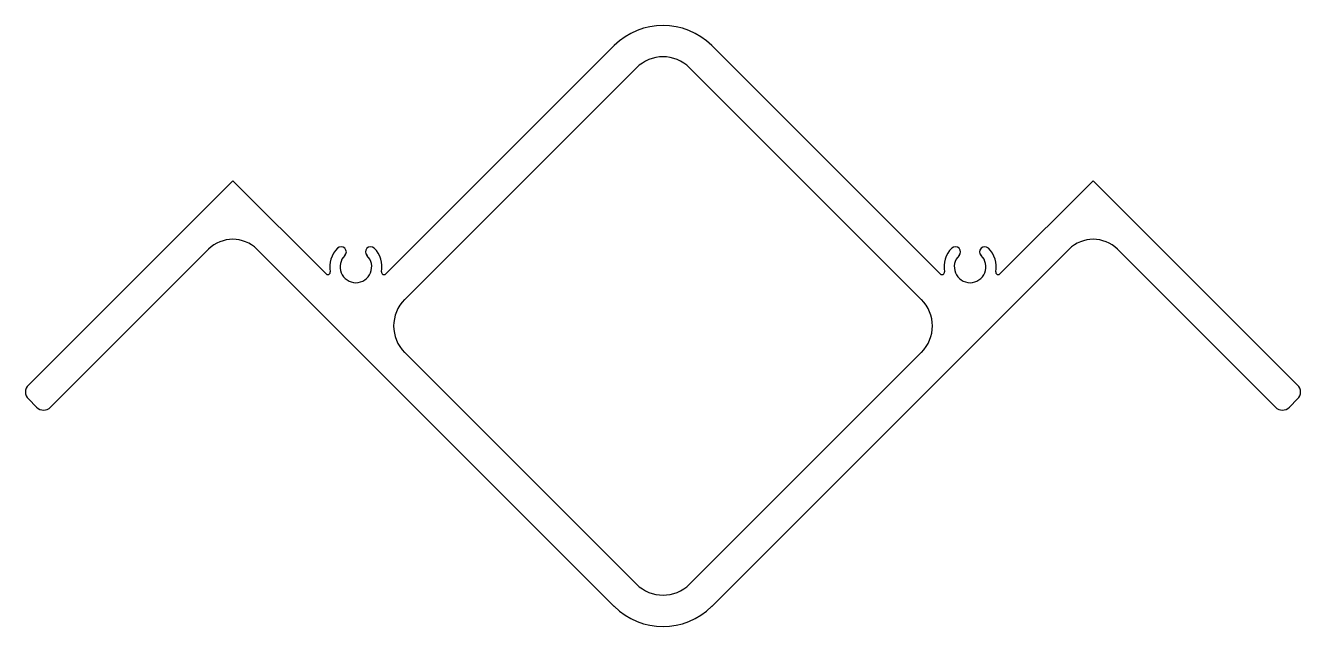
# Model space of a CAD drawing. Extents: x -97 to 97, y 12 to 103.
import ezdxf

# ---------------------------------------------------------------- set-up
doc = ezdxf.new("R2010")
doc.units = 0
doc.layers.get('0').update_dxf_attribs({"linetype": 'CONTINUOUS'})

msp = doc.modelspace()

# ---------------------------------------------------------------- linework, layer by layer
for p, q in [((-7.02, 100.39), (-41.81, 65.6)), ((42.62, 65.6), (7.83, 100.39)), ((-3.64, 97.01), (-38.93, 61.71)), ((39.75, 61.71), (4.45, 97.01)), ((-65.11, 79.8), (-96.24, 48.67)), ((-50.91, 65.6), (-65.11, 79.8)), ((65.93, 79.8), (51.73, 65.6)), ((97.06, 48.67), (65.93, 79.8)), ((-92.86, 45.29), (-68.8, 69.36)), ((-61.43, 69.36), (-7.02, 14.94)), ((7.83, 14.94), (62.25, 69.36)), ((69.61, 69.36), (93.68, 45.29)), ((-38.93, 53.62), (-3.64, 18.32)), ((4.45, 18.32), (39.75, 53.62)), ((-96.24, 46.55), (-94.98, 45.29)), ((95.8, 45.29), (97.06, 46.55))]:
    msp.add_line(p, q)
for centre, radius, start, end in [((0.41, 92.97), 10.5, 45, 135), ((0.41, 92.97), 5.72, 45, 135), ((-65.11, 65.67), 5.21, 45, 135), ((65.93, 65.67), 5.21, 45, 135), ((-46.36, 66.68), 3.98, 134.4162, 190.6592), ((-48.6, 68.96), 0.785, 314.4162, 134.4162), ((-46.36, 66.68), 2.41, 134.4162, 45.5838), ((-44.12, 68.96), 0.785, 45.5838, 225.5838), ((-46.36, 66.68), 3.98, 349.3437, 45.5838), ((47.18, 66.68), 3.98, 134.4162, 190.6563), ((44.94, 68.96), 0.785, 314.4162, 134.4162), ((47.18, 66.68), 2.41, 134.4162, 45.5838), ((49.41, 68.96), 0.785, 45.5838, 225.5838), ((47.18, 66.68), 3.98, 349.3408, 45.5838), ((-50.64, 65.87), 0.38, 225, 10.6592), ((-42.07, 65.87), 0.38, 169.3437, 315), ((42.89, 65.87), 0.38, 225, 10.6563), ((51.46, 65.87), 0.38, 169.3408, 315), ((-34.89, 57.67), 5.72, 135, 225), ((35.71, 57.67), 5.72, 315, 45), ((-95.18, 47.61), 1.5, 135, 225), ((96, 47.61), 1.5, 315, 45), ((-93.92, 46.35), 1.5, 225, 315), ((94.74, 46.35), 1.5, 225, 315), ((0.41, 22.37), 5.72, 225, 315), ((0.41, 22.37), 10.5, 225, 315)]:
    msp.add_arc(centre, radius, start, end)

doc.saveas('drawing.dxf')
